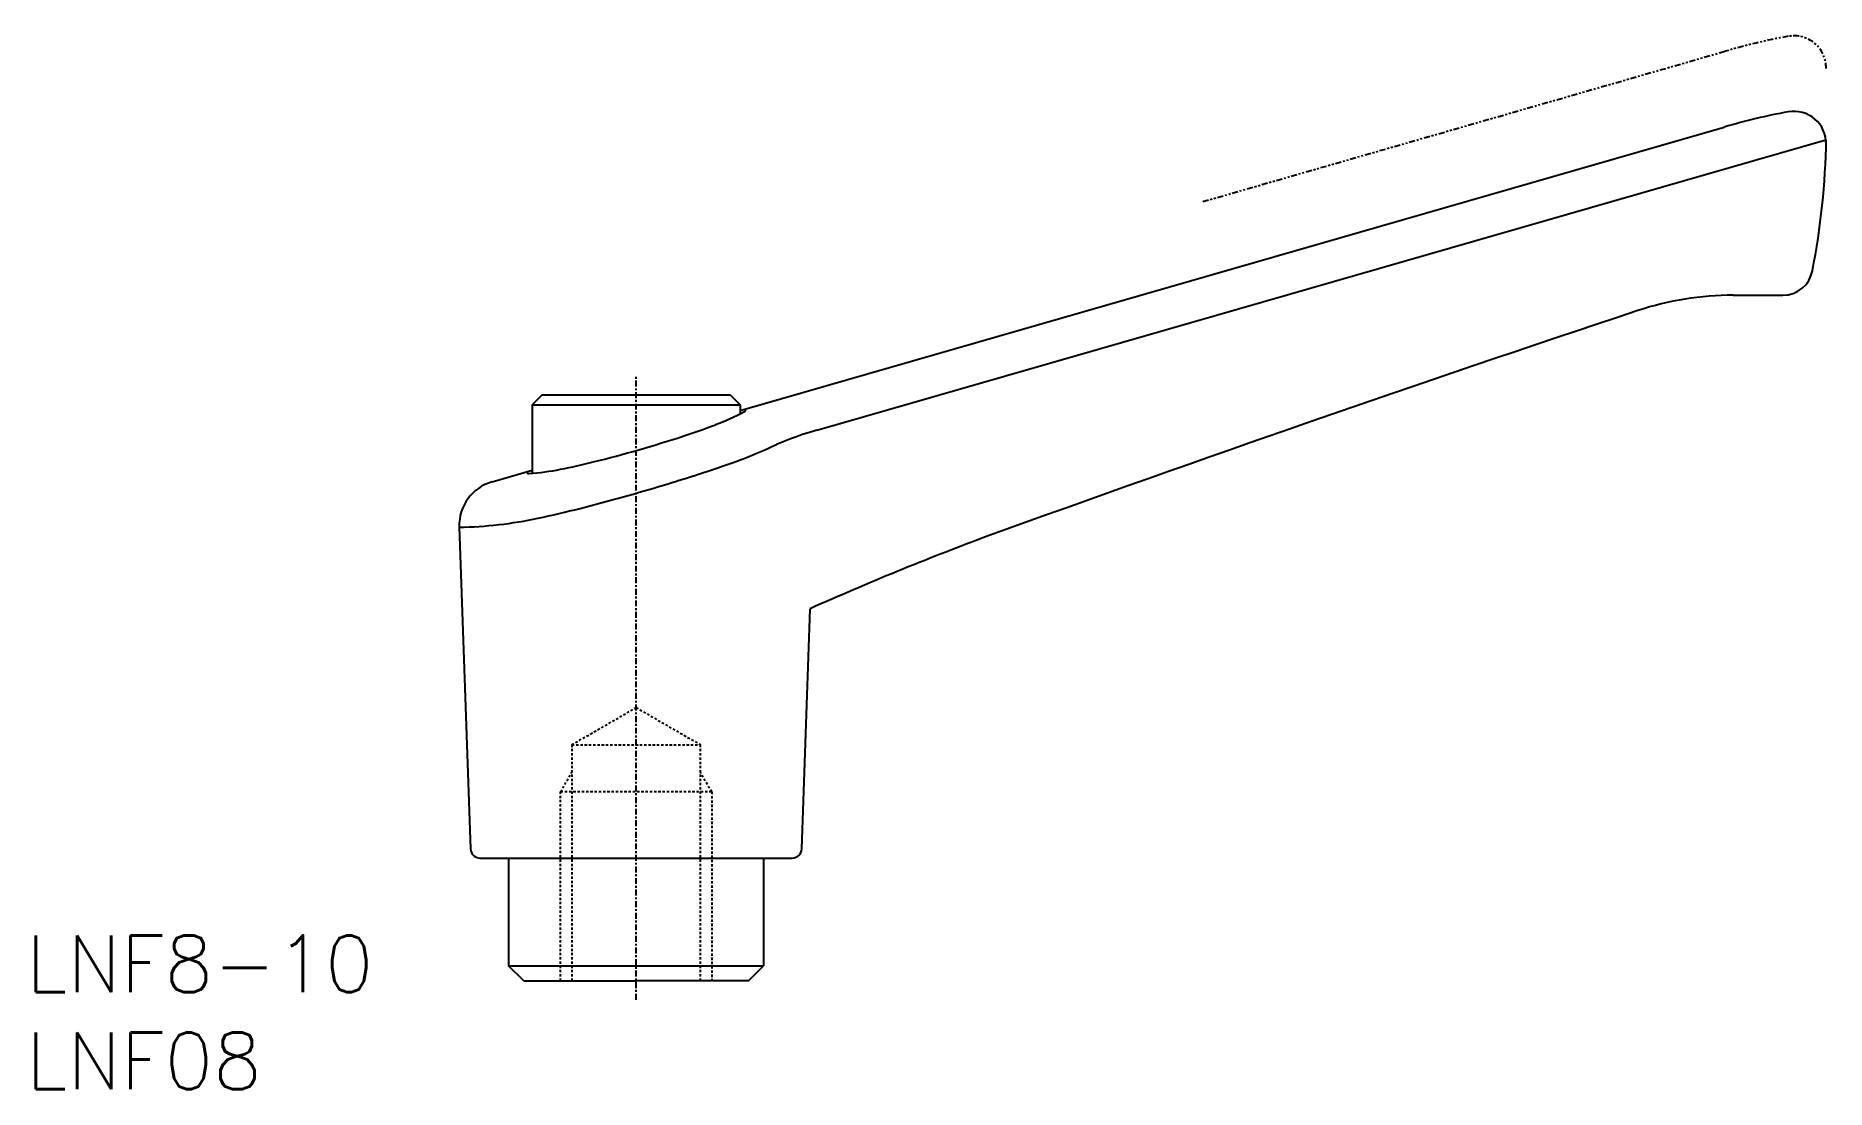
# Model space of a CAD drawing. Extents: x 10.6 to 105.4, y 29.7 to 85.4.
import ezdxf
from ezdxf.enums import TextEntityAlignment as Align

# ---------------------------------------------------------------- set-up
doc = ezdxf.new("R2010")
doc.units = 0
doc.header["$LTSCALE"] = 0.25
for name, pattern in [('CENTER', [2, 1.25, -0.25, 0.25, -0.25]), ('DASHED', [0.75, 0.5, -0.25]), ('PHANTOM', [2.5, 1.25, -0.25, 0.25, -0.25, 0.25, -0.25])]:
    doc.linetypes.add(name, pattern=pattern)
doc.layers.get('0').update_dxf_attribs({"linetype": 'CONTINUOUS'})
doc.layers.add('CENTER', color=1, linetype='CENTER')
doc.styles.get("Standard").update_dxf_attribs({"font": 'TXT.shx'})

msp = doc.modelspace()

# ---------------------------------------------------------------- linework, layer by layer
at = {"color": 3, "linetype": 'PHANTOM'}
msp.add_line((72.381, 76.66), (99.981, 84.607), dxfattribs=at)
at = {"color": 7, "linetype": 'CONTINUOUS'}
for p, q in [((47.881, 65.606), (99.981, 80.607)), ((51.956, 64.559), (105.365, 79.937)), ((100.463, 71.707), (103.084, 71.707)), ((37.381, 66.407), (36.881, 65.907)), ((47.381, 66.407), (37.381, 66.407)), ((47.381, 66.407), (47.881, 65.907)), ((36.881, 65.907), (47.881, 65.907)), ((36.881, 65.907), (36.881, 62.275)), ((47.881, 65.907), (47.881, 65.424)), ((34.754, 61.826), (36.881, 62.438)), ((33.019, 59.436), (33.615, 42.39)), ((51.148, 42.39), (51.592, 55.107)), ((34.114, 41.907), (50.649, 41.907)), ((35.631, 41.907), (35.631, 36.207)), ((49.131, 41.907), (49.131, 36.207)), ((35.631, 36.207), (49.131, 36.207)), ((36.431, 35.407), (35.631, 36.207)), ((48.331, 35.407), (49.131, 36.207)), ((36.431, 35.407), (42.381, 35.407)), ((48.331, 35.407), (42.381, 35.407))]:
    msp.add_line(p, q, dxfattribs=at)
at = {"color": 3, "linetype": 'DASHED'}
for p, q in [((38.981, 47.907), (42.381, 49.87)), ((42.381, 49.87), (45.781, 47.907)), ((38.981, 47.907), (45.781, 47.907)), ((38.981, 47.907), (38.981, 35.407)), ((45.781, 35.407), (45.781, 47.907)), ((38.381, 45.407), (38.981, 46.447)), ((46.381, 45.407), (45.781, 46.447)), ((46.381, 45.407), (38.381, 45.407)), ((38.381, 35.407), (38.381, 45.407)), ((46.381, 45.407), (46.381, 35.407))]:
    msp.add_line(p, q, dxfattribs=at)
at = {"color": 7, "linetype": 'CONTINUOUS'}
msp.add_lwpolyline([(60.881, 58.907, 0.015686), (51.592, 55.107, -0.463926)], format="xyb", dxfattribs=at)
at = {"color": 3, "linetype": 'PHANTOM'}
for centre, radius, start, end in [((109.045, 53.918), 32, 100.20438, 106.45356), ((103.677, 83.739), 1.7, 358.67942, 100.20438)]:
    msp.add_arc(centre, radius, start, end, dxfattribs=at)
at = {"color": 7, "linetype": 'CONTINUOUS'}
for centre, radius, start, end in [((109.045, 49.918), 32, 100.20438, 106.45356), ((103.677, 79.739), 1.7, 358.67942, 100.20438), ((65.387, 80.621), 40, 349.02016, 359.02048), ((103.084, 73.307), 1.6, 270, 349.02016), ((100.463, 55.707), 16, 90, 108.38796), ((537.046, -1257.629), 1400, 108.387961, 109.884029), ((41.505, 78.1), 14.19, 290.97532, 297.78478), ((48.061, 65.657), 0.126, 297.78478, 16.06331), ((33.927, 97.866), 35.359, 288.10207, 290.97532), ((57.49, 45.34), 20, 106.06332, 112.59492), ((23.095, 131.003), 70.221, 284.02456, 286.06331), ((23.095, 131.003), 70.221, 286.06331, 288.10207), ((40.167, 83.755), 22.157, 290.13082, 295.8047), ((31.543, 97.18), 35.359, 281.15131, 284.02456), ((28.817, 114.721), 55.138, 287.75048, 290.13082), ((35.418, 59.519), 2.4, 106.06332, 182), ((36.702, 62.387), 0.126, 196.06331, 274.34185), ((35.637, 76.411), 14.19, 274.34185, 281.15131), ((12.169, 166.728), 109.745, 286.06331, 287.75048), ((12.169, 166.728), 109.745, 284.37615, 286.06331), ((32.581, 81.571), 22.157, 271.13376, 281.99581), ((25.727, 113.831), 55.138, 281.99581, 284.37615), ((34.114, 42.407), 0.5, 182, 270), ((50.649, 42.407), 0.5, 270, 358)]:
    msp.add_arc(centre, radius, start, end, dxfattribs=at)
at = {"layer": 'CENTER'}
msp.add_line((42.381, 34.407), (42.381, 67.407), dxfattribs=at)

# ---------------------------------------------------------------- texts
at = {"color": 7, "linetype": 'CONTINUOUS'}
for s, p in [('LNF8-10', (10.087, 36.31)), ('LNF08', (10.087, 31.167))]:
    msp.add_text(s, height=3, dxfattribs=at).set_placement(p, align=Align.MIDDLE_LEFT)

doc.saveas('drawing.dxf')
